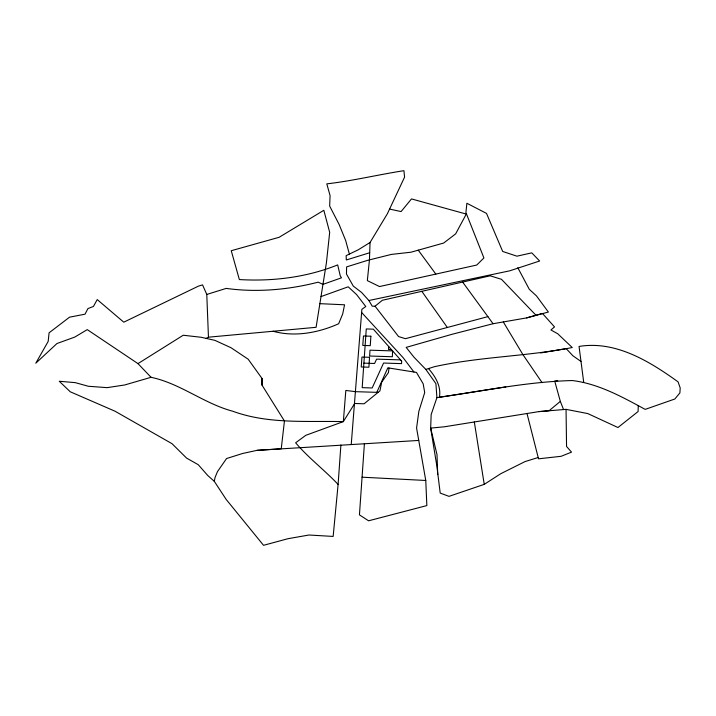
<?xml version="1.0" encoding="UTF-8"?>
<svg xmlns="http://www.w3.org/2000/svg" width="716" height="716" viewBox="0 0 716 716"><rect width="100%" height="100%" fill="white"/><g stroke="black" fill="none" stroke-linecap="round" stroke-linejoin="round"><path stroke-width="1.07" d="M340.897 444.985L338.104 484.428L333.155 536.427L308.981 535.013L287.984 538.701L263.533 545.315L226.175 499.428L214.308 481.34L215.024 477.545L217.503 471.575L226.569 458.526L242.697 453.461L256.999 450.346L281.254 448.753L284.44 421.008L262.002 385.092L262.029 378.487L248.184 359.217L231.062 347.752L214.845 340.333L201.196 337.281L183.224 335.24L137.973 363.621L87.263 329.62L74.75 337.093L56.967 343.519L35.8 363.2L48.178 341.416L49.091 332.815L69.55 317.17L85.007 314.19L87.952 308.587L93.447 306.439L97.233 299.583L123.77 322.182L198.466 286.123L202.547 284.861L206.781 294.446L208.454 337.182L206.145 338.391M262.002 385.092L262.038 378.487M638.26 405.686L638.099 411.53L617.962 427.524L587.809 413.588L566.052 409.355L538.88 411.611L444.493 426.772L430.656 428.105L436.832 465.839L440.206 493.082L449.013 496.358L484.24 484.356L500.77 473.706L525.025 461.587L538.19 457.506M369.689 252.748L346.32 259.971L346.141 255.657L349.381 254.082L345.64 240.451L339.151 224.529L329.664 206.074L330.076 195.593L326.8 183.86C352.711 180.88 378.102 174.686 403.931 170.685L404.576 177.138L387.374 213.762L370.047 242.491L369.447 259.881L367.335 280.618L379.507 286.552L476.749 265.045L483.909 257.948L465.928 212.527L466.877 203.263L486.513 213.404L502.686 251.468L516.925 256.176L531.782 252.855L539.631 261.009L509.792 270.809L368.883 300.514L361.607 292.459L353.274 286.087L346.472 274.022L346.607 266.889L367.675 260.329L391.384 254.413L410.975 252.211L443.651 243.046L455.645 233.872L465.651 215.239L465.785 213.941L411.494 198.914L401.094 211.569L389.576 209.072M388.663 346.472L388.528 349.462L391.384 349.551M364.417 443.526L359.441 514.867L368.588 520.809L426.843 505.585L425.769 480.472L416.578 428.061L418.842 411.36L424.713 392.556L423.174 383.803L416.452 372.41L387.83 367.827L376.786 392.35M351.252 444.35L361.875 309.303L365.778 306.529L356.55 294.536L348.191 286.803L321.001 296.585M389.03 368.024L388.448 372.562L381.691 382.174L379.936 390.882L364.095 403.788L354.697 403.484L343.34 421.608L305.786 435.319L295.636 442.792C308.498 458.016 324.5 469.965 338.104 484.428M517.811 267.721L529.294 289.309L536.436 295.869L548.384 312.042L526.645 317.895L493.073 323.721L452.127 334.265L406.169 347.385L414.054 357.284L425.841 369.429L435.91 383.651L436.921 397.631L431.166 414.546L430.656 428.105L437.002 454.606L437.718 474.636M583.263 382.407L583.683 382.058L579.047 346.437C615.742 340.431 649.555 361.365 678.07 381.861L680.2 387.965L679.887 392.941L674.821 399.009L645.188 409.382C622.276 396.977 598.648 383.758 572.361 380.545C527.701 381.664 483.568 390.963 439.418 397.246C441.36 386.282 435.409 376.544 428.499 368.579M557.71 380.661L554.703 381.046L560.333 401.39L549.02 410.769L538.88 411.611M368.883 300.514L372.257 306.215L375.068 306.206L382.353 300.272L490.174 275.821L501.477 279.303L535.989 315.246L542.424 313.429L554.524 326.908L550.926 329.969L557.755 333.772L572.245 347.537C526.681 356.47 479.944 356.631 434.496 366.673L425.841 369.429M370.047 242.491L358.322 249.768L349.381 254.082M206.781 294.446L226.229 288.396C256.722 292.647 288.378 289.828 318.164 282.167L322.952 284.368L341.46 277.826L340.234 275.75L337.684 264.902C306.538 277.414 272.724 281.531 239.35 279.562L231.25 250.716L279.115 237.3L323.829 210.289L329.682 232.333L326.415 262.826L316.087 327.31L208.454 337.182M378.084 392.386L355.601 391.67L345.828 390.453L343.34 421.608C306.439 420.793 268.169 424.212 232.798 411.244C204.033 403.591 180.271 383.409 151.049 377.305L124.682 384.975L107.114 387.651L88.337 386.264L75.278 382.648L59.258 381.252L70.266 391.786L115.052 411.226L172.01 443.678L186.581 458.088L198.269 464.72L207.819 475.567L214.308 481.34M526.645 317.895L535.989 315.246M487.891 316.633L405.408 338.686L398.561 336.556L375.068 306.206M540.678 352.952L566.195 348.62L572.881 355.771L580.998 361.455M505.854 386.909L436.921 397.631M256.999 450.346L418.744 440.438M400.53 359.88L376.607 359.137L374.558 363.486L363.889 363.146M319.864 303.665L344.557 304.792L342.704 313.921L338.65 323.748C318.45 332.815 294.759 337.236 273.1 331.257M362.072 477.196L425.769 480.472M137.973 363.621L151.049 377.305M361.634 312.498L403.153 357.705L413.946 372.016M418.251 250.17L435.838 274.094M462.536 281.943L493.073 323.721M421.796 291.296L447.178 327.248M542.075 382.657L522.832 354.492L503.294 321.94M560.333 401.39L563.546 409.561M527.003 413.517L538.522 458.822L561.138 456.298L571.52 452.136L566.553 446.462L566.052 409.355M474.323 421.984L484.24 484.356M401.64 361.132L401.569 363.63L383.579 363.048L372.168 387.983L362.189 387.651L366.27 328.939L373.34 329.163L401.64 361.132M392.583 350.903L392.359 356.747L369.617 356.022L369.984 350.187L392.583 350.903M369.528 357.302L368.901 367.219L361.231 366.968L361.947 357.06L369.528 357.302M370.879 336.216L370.27 345.676L362.788 345.443L363.468 335.983L370.879 336.216"/></g></svg>
